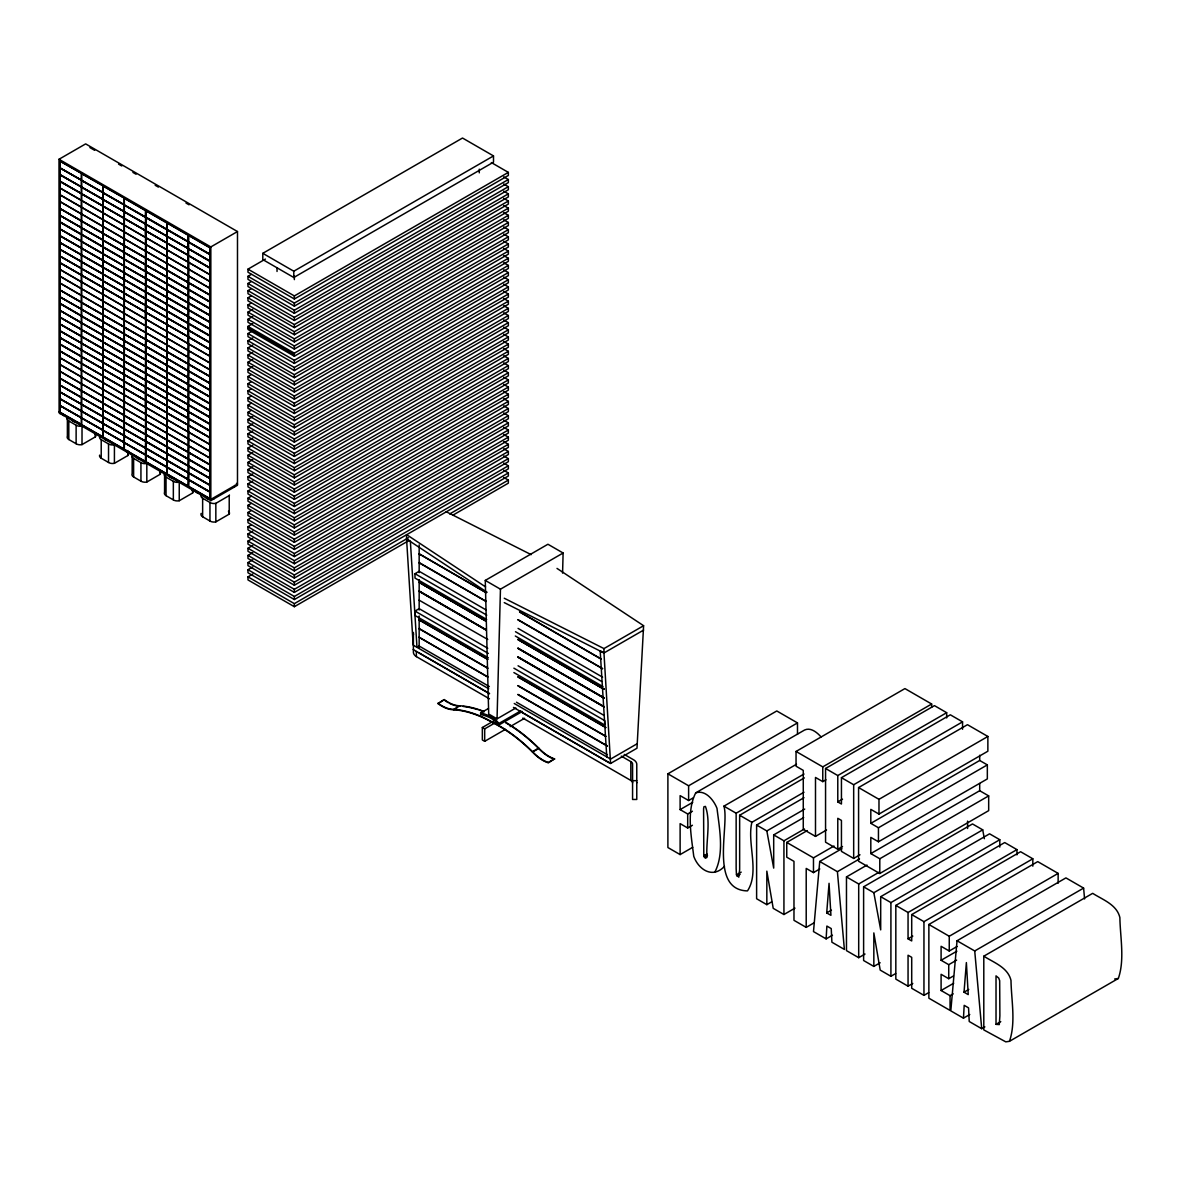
<?xml version="1.0" encoding="UTF-8"?>
<svg xmlns="http://www.w3.org/2000/svg" width="1180" height="1180" viewBox="0 0 1180 1180"><rect width="100%" height="100%" fill="white"/><g stroke="black" fill="none" stroke-linecap="round" stroke-linejoin="round"><path stroke-width="1.5" d="M497.046 718.856L500.453 589.189L563.111 553.007L547.933 544.246L485.275 580.413L488.697 714.033L497.046 718.856L515.837 708M562.58 573.097L563.111 553.007M513.462 707.41L610.576 763.475L636.994 748.223L643.601 625.71L557.004 568.406M826.133 938.882L826.87 926.064L831.236 928.586L831.9 942.215L844.393 949.428L837.402 871.681L819.731 861.474L813.492 931.581L826.133 938.882L832.446 935.238M1084.582 898.954L1083.609 888.098L1065.924 877.89L957.039 940.755L950.8 1010.862L963.455 1018.163L964.193 1005.345L968.559 1007.867L969.223 1021.496L981.716 1028.709L984.872 1026.895M826.708 912.907L829.053 883.304L830.927 915.326L826.708 912.907L831.443 910.163M964.031 992.188L966.376 962.585L968.234 994.622L964.031 992.188L968.765 989.445M234.835 485.481L234.245 487.119M1009.446 1041.321C1015.995 1022.603 1011.304 1000.227 1010.995 980.447C1007.956 967.408 993.87 962.629 983.796 956.198L983.796 1029.904L1005.788 1041.852L1009.446 1041.321L1118.33 978.471C1124.879 959.738 1120.189 937.363 1119.879 917.583C1116.841 904.544 1102.74 899.779 1092.68 893.334L983.796 956.198M821.044 736.895C817.091 732.529 810.808 727.101 804.598 730.007L695.713 792.871C686.347 811.191 691.332 836.266 693.751 856.267C698.442 869.557 712.705 879.13 724.49 866.282M715.036 871.74C724.402 853.42 719.417 828.36 716.998 808.359C713.856 800.246 705.478 789.494 695.713 792.871M59 159.271L85.653 143.886L237.49 231.546L237.49 485.246L210.837 500.63L59.103 412.912L59 159.271L210.837 246.93L237.49 231.546M60.18 161.055L60.062 413.59L60.18 161.055L209.863 247.476L209.863 498.712L209.745 247.535M60.224 161.395L81.553 173.401L81.553 424.638L102.778 436.703M60.224 168.194L102.778 192.266M60.224 174.979L102.778 199.051M209.701 274.365L209.863 267.845L60.342 181.337M60.224 181.764L81.715 193.682M81.612 173.74L102.94 185.747L102.94 436.983L124.166 449.049M209.701 281.15L209.863 274.645L60.342 188.136M81.287 179.98L60.062 167.914L209.863 254.275L209.701 260.78L188.52 248.685M81.612 180.54L124.166 204.612M209.745 281.489L60.342 194.921M81.287 186.765L60.062 174.699L209.863 261.06L209.701 267.565M81.612 187.325L124.166 211.397M209.745 288.274L60.342 201.706M81.612 194.11L103.103 206.028M102.999 186.086L124.328 198.093L124.328 449.329L145.435 461.454L145.863 454.787L166.926 466.956L167.25 460.348L188.313 472.501L188.638 465.908L209.701 478.062L209.863 471.543L60.062 385.196L81.287 397.262M60.224 215.719L102.778 239.791M102.999 192.886L145.553 216.958L145.701 210.438L145.863 461.587M60.342 222.076L209.863 308.585L209.701 315.104L188.608 302.95L188.21 309.603L167.221 297.404L166.822 304.056L145.76 291.888L145.435 298.496L103.103 274.306M60.224 222.519L81.405 234.614M102.999 199.671L145.553 223.743L145.863 217.135L166.926 229.304L167.088 222.784L167.25 473.932M60.342 229.244L81.405 241.399M103.103 206.397L124.49 218.374M81.287 220.719L60.062 208.654L209.745 295.074L209.701 301.519L188.608 289.38M81.287 221.088L102.778 233.006M124.372 198.432L145.435 210.601M60.224 236.089L102.778 260.161M81.287 227.504L60.062 215.439L209.863 301.8L209.701 308.305L188.608 296.165L188.21 302.818L167.221 290.605L166.822 297.257L145.848 285.058L145.435 291.711L103.103 267.506M81.612 228.065L124.166 252.137M124.372 205.231L145.435 217.386M60.224 242.888L102.778 266.96M81.287 234.304L60.313 222.091M81.715 234.791L102.778 246.959M124.372 212.017L166.822 236.148L167.25 229.481L188.313 241.649L188.476 235.13L188.638 486.278M60.224 249.673L102.778 273.745M81.287 241.089L60.062 229.023L209.863 315.385L209.701 321.889L188.608 309.75L188.21 316.402L167.147 304.233L166.822 310.842L145.76 298.688L145.435 305.281L103.103 281.091M81.287 241.458L102.675 253.435M81.715 241.59L102.778 253.744M124.49 218.743L145.863 230.719M60.224 256.458L102.778 280.53M102.675 233.434L124.166 245.352M81.287 247.889L60.062 235.808L209.863 322.17L209.701 328.674L188.52 316.579L188.21 323.187L167.147 311.033L166.822 317.627L145.76 305.473M145.76 210.778L166.822 222.946M81.612 248.434L124.166 272.506M209.701 355.844L209.863 349.324L60.342 262.816M60.342 263.184L81.715 275.161M102.999 240.41L145.435 264.541L145.863 257.874L166.926 270.043L167.25 263.435M81.287 254.674L60.062 242.608L209.863 328.955L209.701 335.474L188.52 323.379L188.21 329.972L167.147 317.818M145.76 217.577L166.822 229.731M81.612 255.234L124.166 279.306M209.745 356.183L60.342 269.615M102.675 246.65L81.686 234.437M102.675 247.018L124.062 258.995M103.103 247.136L124.166 259.305M81.287 261.459L60.062 249.393L209.863 335.754L209.701 342.259L188.52 330.164M145.76 224.362L167.25 236.28M81.612 262.019L124.166 286.091M209.745 362.968L60.342 276.4M102.675 253.803L124.062 265.78M103.103 253.936L124.166 266.09M145.553 230.543L145.435 224.171M81.287 268.258L60.062 256.178L209.863 342.539L209.701 349.059M145.863 231.088L167.25 243.065M81.612 268.804L124.166 292.876M124.062 245.779L145.553 257.697L145.863 251.089M60.342 283.185L209.745 369.768L209.701 376.214L188.638 364.045L188.21 370.712L167.25 358.499L166.822 365.166L145.848 352.953L145.435 359.605L103.103 335.415M167.147 223.123L188.21 235.292M102.999 260.78L145.553 284.852L145.863 278.244L166.926 290.413L167.25 283.805L188.21 296.033L188.638 289.366M145.553 237.328L145.435 230.97M145.863 237.505L145.553 244.113M81.715 275.53L103.103 287.507M124.372 252.756L166.822 276.887L167.25 270.22L188.313 282.389L188.638 275.781M167.147 229.923L209.701 253.995L209.863 247.476M145.863 244.304L145.553 250.912M124.062 259.364L145.435 271.341L145.435 264.925M124.49 259.482L145.553 271.651M60.224 297.198L102.778 321.27M167.147 236.708L188.638 248.626M124.062 266.149L145.553 278.067L145.863 271.459L166.822 283.687L167.25 277.02M124.49 266.282L145.553 278.436M60.342 303.555L209.863 390.064L209.701 396.583L188.608 384.444L188.21 391.082L167.221 378.883L166.822 385.536L145.848 373.322L145.435 379.975L103.103 355.785M60.342 303.924L81.405 316.093M166.926 242.874L166.822 236.516M167.25 243.434L188.638 255.411M188.52 235.469L209.583 247.638M124.372 273.126L145.524 285.236M60.342 310.724L81.405 322.878M166.822 249.732L166.822 243.316M167.25 249.85L166.926 256.458M103.103 287.876L124.49 299.853M81.287 302.198L60.062 290.132L209.745 376.553L209.701 382.999L188.638 370.844L188.21 377.512L167.221 365.298L166.822 371.951L145.848 359.753L145.435 366.405L103.103 342.2M145.76 265.102L166.926 277.197M81.287 302.567L102.778 314.485M188.52 242.269L209.583 254.423M124.372 279.911L145.435 292.08M60.224 317.568L102.778 341.64M167.25 256.65L166.926 263.258M81.287 308.998L60.062 296.918L209.863 383.279L209.701 389.798L188.608 377.644L188.21 384.297L167.221 372.098L166.822 378.736L145.848 366.538L145.435 373.19L103.103 348.985M145.863 271.828L166.926 283.997M81.612 309.544L124.062 333.689M188.638 248.995L209.583 261.208M124.372 286.711L145.435 298.865M60.224 324.367L102.778 348.439M81.287 315.783L60.313 303.57M145.863 278.627L166.926 290.781M81.287 316.151L102.675 328.129M81.715 316.269L102.778 328.438M188.313 255.219L188.21 248.862M188.638 255.78L209.583 268.007M124.372 293.495L145.863 305.413M60.224 331.152L102.778 355.224M81.287 322.568L60.062 310.502L209.863 396.864L209.701 403.368L188.608 391.229L188.21 397.881L167.221 385.668L166.822 392.321L145.76 380.167L145.435 386.775L124.372 374.606M145.76 285.471L166.896 297.581M81.287 322.937L102.778 334.855M81.715 323.069L102.778 335.223M188.21 262.078L188.21 255.662M188.638 262.196L188.313 268.804M124.49 300.221L145.863 312.199M60.224 337.937L102.675 362.083M167.25 277.389L188.313 289.543M102.675 314.913L124.166 326.831M81.287 329.368L60.062 317.287L209.863 403.649L209.701 410.168L188.608 398.014L188.21 404.666L167.147 392.512L166.822 399.12L145.76 386.952M145.76 292.257L166.822 304.425M81.612 329.913L124.166 353.985M188.638 268.996L188.313 275.589M60.342 344.295L209.863 430.803L209.701 437.323M60.342 344.663L81.715 356.64M167.25 284.173L188.313 296.342M102.999 321.889L124.166 333.984M81.287 336.153L60.062 324.087L209.863 410.434L209.701 416.953L188.52 404.858M145.76 299.056L166.822 311.21M81.612 336.713L124.166 360.785M209.745 437.662L60.342 351.094M60.342 351.463L81.715 363.44M167.147 291.032L188.313 303.127M102.675 328.497L124.062 340.474M103.103 328.615L124.166 340.784M81.287 342.938L60.062 330.872L209.863 417.233L209.701 423.738L188.52 411.643M145.863 305.782L167.25 317.759M81.612 343.498L124.166 367.57M209.745 444.447L60.342 357.879M167.147 297.817L188.284 309.927M102.675 335.282L124.166 347.2M145.553 312.022L145.435 305.664M81.287 349.737L60.062 337.657L209.863 424.018L209.701 430.538L188.52 418.428L188.313 424.977M145.863 312.567L167.25 324.544M81.612 350.283L103.103 362.201M188.638 289.734L209.701 301.888M124.062 327.258L145.553 339.176L145.863 332.568M60.342 364.664L209.745 451.247L209.701 457.693M167.147 304.602L188.21 316.771M145.435 318.866L145.435 312.449M145.863 318.998L145.553 325.592M81.287 356.522L60.224 344.368M81.715 357.009L103.103 368.986M262.801 253.331L462.516 138.031L493.505 155.922L493.505 162.176L293.791 277.492L262.801 259.585L262.801 253.331L293.791 271.223L493.505 155.922M188.638 296.519L209.701 308.688M124.062 334.058L145.435 346.02L145.863 339.368L166.926 351.522L167.25 344.914M124.49 334.176L145.553 346.33M60.342 371.464L209.745 458.032L209.701 464.478L188.638 452.324L188.21 458.991L167.221 446.777L166.822 453.43L145.848 441.231L145.435 447.884L103.103 423.679M167.147 311.402L188.21 323.556M209.583 288.009L209.863 281.43L60.18 195.01M145.863 325.783L145.553 332.391M81.715 363.809L103.103 375.786M188.52 303.378L209.701 315.473M491.337 162.56L508.344 172.383L508.344 175.451L294.351 298.997L247.977 272.211L247.977 269.158L265.411 259.084M124.062 340.843L145.435 352.82L145.863 346.153L166.822 358.366L167.25 351.699L188.313 363.868L188.638 357.26M124.49 340.961L145.553 353.13M103.103 430.464L145.435 454.669L145.863 448.002L166.822 460.229L167.25 453.562L188.21 465.775L188.638 459.108L209.701 471.277L209.863 464.758L60.062 378.411L81.287 390.477M167.25 318.128L188.638 330.105M188.52 310.163L209.671 322.273M503.698 176.867L508.344 179.537L508.344 182.605L294.351 306.151L247.977 279.365L247.977 276.312L251.148 274.483M124.372 347.82L145.553 359.915M60.342 385.418L81.405 397.572M166.926 324.367L166.822 318.01M167.25 324.913L188.638 336.89M103.103 362.57L124.49 374.547M188.52 316.948L209.583 329.117M124.372 354.605L145.524 366.715M503.698 184.021L508.344 186.691L508.344 189.759L294.351 313.305L247.977 286.534L247.977 283.466L251.148 281.637M60.342 392.202L102.778 416.334M166.822 331.211L166.822 324.795M167.25 331.329L166.926 337.937M102.675 368.868L81.612 356.714M103.103 369.355L124.49 381.332M145.863 346.522L166.926 358.676M188.52 323.748L209.583 335.902M124.372 361.405L145.524 373.514M60.224 399.047L102.778 423.119M503.698 191.175L508.344 193.859L508.344 196.913L294.351 320.459L247.977 293.687L247.977 290.619L251.148 288.79M167.25 338.129L166.926 344.737M102.999 376.214L124.49 388.132M145.863 353.307L166.926 365.476M81.287 390.846L102.675 402.823M188.638 330.474L209.583 342.687M124.372 368.19L145.435 380.344M60.224 405.846L102.778 429.918M503.698 198.329L508.344 201.013L508.344 204.081L294.351 327.612L247.977 300.841L247.977 297.773L251.148 295.944M145.76 360.166L166.926 372.261M81.287 397.63L102.675 409.608M81.715 397.749L102.778 409.917M188.313 336.713L188.21 330.356M124.062 374.429L102.999 362.26M188.638 337.259L209.583 349.487M124.49 374.916L145.863 386.893M60.062 412.351L81.405 424.358M503.698 205.482L508.344 208.167L508.344 211.235L294.351 334.766L247.977 307.995L247.977 304.927L251.148 303.098M81.287 404.047L60.062 391.981L209.863 478.343L209.701 484.847L188.608 472.708L188.21 479.36L167.221 467.147L166.822 473.8L145.76 461.646M145.76 366.951L166.896 379.06M81.612 404.607L124.166 428.679M188.21 343.557L188.21 337.141M188.638 343.675L188.313 350.283M124.062 381.214L102.999 369.045M124.49 381.7L145.863 393.678M503.698 212.636L508.344 215.321L508.344 218.389L294.351 341.935L247.977 315.149L247.977 312.095L252.727 309.337M167.25 358.868L188.313 371.022M81.287 410.847L60.062 398.781L209.863 485.127L209.701 491.647L188.608 479.493L188.21 486.145L167.147 473.991M145.76 373.75L166.896 385.86M81.612 411.392L124.166 435.464M188.638 350.475L188.313 357.083M124.372 388.559L145.863 400.477M167.25 365.653L188.313 377.821M102.675 403.191L124.062 415.168M503.698 219.805L508.344 222.474L508.344 225.542L294.351 349.088L247.977 322.302L247.977 319.249L252.727 316.506M73.971 421.614L74.724 421.629M81.287 417.632L60.062 405.566L209.863 491.913L209.701 498.432L188.52 486.337M145.76 380.535L166.822 392.689M81.612 418.192L124.166 442.264M247.977 269.158L294.351 295.929L508.344 172.383M167.147 372.511L188.313 384.606M102.675 409.976L124.062 421.953M103.103 410.094L124.166 422.263M503.698 226.958L508.344 229.628L508.344 232.696L294.351 356.242L247.977 329.471L247.977 326.403L252.727 323.659M145.863 387.261L167.25 399.238M247.977 276.312L294.351 303.083L508.344 179.537M167.147 379.296L188.284 391.406M102.999 416.953L145.553 441.025L145.863 434.417L166.926 446.586L167.25 439.978L188.21 452.206L188.638 445.539M503.698 234.112L508.344 236.797L508.344 239.85L294.351 363.396L247.977 336.625L247.977 333.557L252.727 330.813M145.863 394.046L167.25 406.023M188.638 371.213L209.701 383.367M247.977 283.466L294.351 310.237L508.344 186.691M167.147 386.081L188.284 398.206M209.583 362.688L209.863 356.124L60.18 269.704M503.698 241.266L508.344 243.95L508.344 247.004L294.351 370.55L247.977 343.778L247.977 340.71L252.727 337.967M145.435 400.345L145.435 393.928M145.76 400.905L167.25 412.823M188.638 377.998L209.701 390.167M124.062 415.537L145.435 427.514L145.863 420.847M247.977 290.619L294.351 317.391L508.344 193.859M167.147 392.881L188.638 404.799M209.583 369.488L209.863 362.909L60.18 276.489M145.435 407.144L145.435 400.713M503.698 248.419L508.344 251.104L508.344 254.172L294.351 377.703L247.977 350.932L247.977 347.864L252.727 345.12M145.863 407.262L145.553 413.87M67.378 417.602L67.378 436.128A6.136 3.54 0 0 0 68.823 439.521L76.125 443.754A5.413 3.127 0 0 0 82.025 444.595L95.388 436.851L95.388 433.488M188.52 384.857L209.701 396.952M124.062 422.322L145.435 434.299L145.863 427.632L166.822 439.86L167.25 433.193M124.49 422.44L145.553 434.609M247.977 297.773L294.351 324.559L508.344 201.013M167.25 399.607L188.638 411.584M145.863 414.047L145.553 420.655M503.698 255.573L508.344 258.258L508.344 261.326L294.351 384.872L247.977 358.086L247.977 355.018L252.727 352.274M188.52 391.642L209.671 403.752M124.372 429.299L145.553 441.394M247.977 304.927L294.351 331.713L508.344 208.167M167.25 406.392L188.21 418.62M503.698 262.742L508.344 265.411L508.344 268.48L294.351 392.025L247.977 365.24L247.977 362.186L252.727 359.428M188.52 398.427L209.671 410.551M124.372 436.084L145.553 448.194M247.977 312.095L294.351 338.867L508.344 215.321M166.822 412.69L166.822 406.274M167.147 413.251L188.638 425.169M503.698 269.896L508.344 272.565L508.344 275.633L294.351 399.179L247.977 372.408L247.977 369.34L252.727 366.596M188.638 405.168L209.583 417.381M124.372 442.884L145.524 454.993M166.822 419.49L166.822 413.059M247.977 319.249L294.351 346.02L508.344 222.474M167.25 419.608L166.926 426.216M145.863 434.786L166.926 446.954M503.698 277.049L508.344 279.719L508.344 282.787L294.351 406.333L247.977 379.562L247.977 376.494L251.148 374.665M188.638 411.953L209.583 424.18M167.25 426.393L166.926 433.001M247.977 326.403L294.351 353.174L508.344 229.628M145.76 441.645L166.926 453.74M503.698 284.203L508.344 286.888L508.344 289.941L294.351 413.487L247.977 386.716L247.977 383.648L251.148 381.819M188.52 418.797L209.583 430.966M99.636 455.126A6.136 3.54 0 0 0 101.244 458.224L108.531 462.472A5.413 3.127 0 0 0 114.431 463.312L127.794 455.569A6.136 3.54 0 0 0 127.868 453.784M247.977 333.557L294.351 360.328L508.344 236.797M145.76 448.43L166.926 460.525M503.698 291.357L508.344 294.041L508.344 297.109L294.351 420.641L247.977 393.869L247.977 390.801L251.148 388.972M188.52 425.597L209.863 437.603L60.18 351.183M247.977 340.71L294.351 367.481L508.344 243.95M145.76 455.229L166.896 467.339M188.21 431.821L188.21 425.405M188.638 431.954L188.313 438.562M503.698 298.511L508.344 301.195L508.344 304.263L294.351 427.809L247.977 401.023L247.977 397.955L251.148 396.126M167.147 447.205L188.313 459.3M247.977 347.864L294.351 374.65L508.344 251.104M188.638 438.739L188.313 445.347M503.698 305.679L508.344 308.349L508.344 311.417L294.351 434.963L247.977 408.177L247.977 405.124L251.148 403.28M167.147 453.99L188.313 466.085M247.977 355.018L294.351 381.804L508.344 258.258M503.698 312.833L508.344 315.503L508.344 318.57L294.351 442.117L247.977 415.331L247.977 412.277L251.148 410.448M167.147 460.775L188.313 472.87M247.977 362.186L294.351 388.957L508.344 265.411M503.698 319.987L508.344 322.656L508.344 325.724L294.351 449.27L247.977 422.499L247.977 419.431L252.727 416.688M167.147 467.575L188.284 479.685M209.583 444.167L209.583 437.75M247.977 369.34L294.351 396.111L508.344 272.565M140.981 481.16A5.413 3.127 0 0 0 146.836 482.03L160.2 474.272L160.2 470.909M188.52 459.551L209.701 471.646M503.698 327.14L508.344 329.825L508.344 332.878L294.351 456.424L247.977 429.653L247.977 426.585L252.727 423.841M209.583 450.967L209.863 444.388L60.18 357.968M247.977 376.494L294.351 403.265L508.344 279.719M188.52 466.336L209.701 478.431M503.698 334.294L508.344 336.979L508.344 340.032L294.351 463.578L247.977 436.807L247.977 433.739L252.727 430.995M247.977 383.648L294.351 410.419L508.344 286.888M188.52 473.121L209.701 485.216M503.698 341.448L508.344 344.132L508.344 347.2L294.351 470.731L247.977 443.96L247.977 440.892L252.727 438.149M247.977 390.801L294.351 417.587L508.344 294.041M188.52 479.921L209.671 492.031M503.698 348.602L508.344 351.286L508.344 354.354L294.351 477.9L247.977 451.114L247.977 448.046L252.727 445.303M247.977 397.955L294.351 424.741L508.344 301.195M503.698 355.77L508.344 358.44L508.344 361.508L294.351 485.054L247.977 458.268L247.977 455.215L252.727 452.471M247.977 405.124L294.351 431.895L508.344 308.349M179.242 500.718L179.242 482.178A5.413 3.127 0 0 1 173.386 481.337L166.026 477.133L166.026 495.659L173.342 499.892A5.413 3.127 0 0 0 179.242 500.733L192.62 492.989L192.62 489.612M503.698 362.924L508.344 365.594L508.344 368.662L294.351 492.208L247.977 465.436L247.977 462.368L252.727 459.625M247.977 412.277L294.351 439.049L508.344 315.503M503.698 370.078L508.344 372.747L508.344 375.815L294.351 499.361L247.977 472.59L247.977 469.522L252.727 466.779M247.977 419.431L294.351 446.202L508.344 322.656M503.698 377.231L508.344 379.916L508.344 382.969L294.351 506.515L247.977 479.744L247.977 476.676L252.727 473.932M247.977 426.585L294.351 453.356L508.344 329.825M503.698 384.385L508.344 387.07L508.344 390.138L294.351 513.669L247.977 486.898L247.977 483.829L252.727 481.086M201.057 495.158A6.136 3.54 0 0 0 202.665 498.255L209.952 502.488A5.413 3.127 0 0 0 215.852 503.344L229.215 495.585A6.136 3.54 0 0 0 229.436 495.01M247.977 433.739L294.351 460.525L508.344 336.979M503.698 391.539L508.344 394.223L508.344 397.291L294.351 520.837L247.977 494.051L247.977 490.983L251.148 489.154M247.977 440.892L294.351 467.678L508.344 344.132M503.698 398.707L508.344 401.377L508.344 404.445L294.351 527.991L247.977 501.205L247.977 498.152L251.148 496.308M247.977 448.046L294.351 474.832L508.344 351.286M201.175 513.389A6.136 3.54 0 0 0 202.665 516.781L209.952 521.014A5.413 3.127 0 0 0 215.852 521.87L229.215 514.126L229.215 495.585M503.698 405.861L508.344 408.531L508.344 411.599L294.351 535.145L247.977 508.374L247.977 505.305L251.148 503.476M247.977 455.215L294.351 481.986L508.344 358.44M503.698 413.015L508.344 415.685L508.344 418.752L294.351 542.299L247.977 515.527L247.977 512.459L251.148 510.63M247.977 462.368L294.351 489.14L508.344 365.594M503.698 420.169L508.344 422.853L508.344 425.906L294.351 549.452L247.977 522.681L247.977 519.613L251.148 517.784M247.977 469.522L294.351 496.293L508.344 372.747M503.698 427.322L508.344 430.007L508.344 433.075L294.351 556.606L247.977 529.835L247.977 526.767L251.148 524.938M247.977 476.676L294.351 503.447L508.344 379.916M503.698 434.476L508.344 437.161L508.344 440.228L294.351 563.76L247.977 536.989L247.977 533.921L252.727 531.177M247.977 483.829L294.351 510.616L508.344 387.07M503.698 441.645L508.344 444.314L508.344 447.382L294.351 570.928L247.977 544.142L247.977 541.089L252.727 538.331M247.977 490.983L294.351 517.769L508.344 394.223M503.698 448.798L508.344 451.468L508.344 454.536L294.351 578.082L247.977 551.296L247.977 548.243L252.727 545.499M247.977 498.152L294.351 524.923L508.344 401.377M503.698 455.952L508.344 458.622L508.344 461.69L294.351 585.236L247.977 558.465L247.977 555.397L252.727 552.653M247.977 505.305L294.351 532.077L508.344 408.531M503.698 463.106L508.344 465.79L508.344 468.844L294.351 592.389L247.977 565.618L247.977 562.55L252.727 559.807M247.977 512.459L294.351 539.231L508.344 415.685M503.698 470.26L508.344 472.944L508.344 475.997L294.351 599.543L247.977 572.772L247.977 569.704L252.727 566.961M247.977 519.613L294.351 546.384L508.344 422.853M408.472 540.809L294.351 606.697L247.977 579.926L247.977 576.858L252.727 574.114M247.977 526.767L294.351 553.553L508.344 430.007M247.977 533.921L294.351 560.707L508.344 437.161M247.977 541.089L294.351 567.86L508.344 444.314M247.977 548.243L294.351 575.014L508.344 451.468M247.977 555.397L294.351 582.168L508.344 458.622M247.977 562.55L294.351 589.322L508.344 465.79M247.977 569.704L294.351 596.475L508.344 472.944M247.977 576.858L294.351 603.644L408.472 537.755M449.683 513.949L508.344 480.098L508.344 483.166L452.854 515.188M419.077 553.759L486.16 592.596M419.166 553.922L486.072 592.655M419.077 562.55L486.16 601.387M419.077 562.772L486.072 601.446M486.662 619.456L414.991 578.082L414.991 573.701L419.166 571.297L486.16 609.972M486.16 620.96L419.166 582.286L486.072 621.24M419.077 591.357L486.072 630.032M419.077 600.148L487.753 639.472M488.358 657.821L414.991 615.473L414.991 611.078L419.166 608.674L487.753 648.263M419.077 619.721L487.753 659.266M419.077 619.943L487.753 659.473M419.077 628.512L487.753 668.057M419.077 628.734L487.753 668.278M487.753 677.069L419.166 637.259M505.792 722.411A136.703 78.927 60 0 1 538.7 748.076A36.904 21.299 60 0 0 546.502 754.831L547.845 755.702A36.904 21.299 60 0 0 554.541 758.858L548.331 762.841A36.904 21.299 60 0 1 541.65 759.684L540.307 758.814A36.904 21.299 60 0 1 532.505 752.073A136.703 78.927 60 0 0 492.886 722.794A136.703 78.927 60 0 0 453.74 709.755A36.904 21.299 60 0 1 446.084 708.192L444.742 707.631A36.904 21.299 60 0 1 438.031 703.59L444.255 699.607A36.904 21.299 60 0 0 450.967 703.663L452.309 704.224A36.904 21.299 60 0 0 459.964 705.773A136.703 78.927 60 0 1 484.051 711.481M438.031 703.59L444.255 699.607M438.031 703.206A36.904 21.299 60 0 0 444.742 707.248L446.084 707.808A36.904 21.299 60 0 0 453.74 709.372L459.964 705.773M453.74 709.755L456.852 707.956M522.327 711.466L498.83 725.022A31.432 18.157 0 0 0 480.629 714.52L480.629 713L488.461 708.472M504.258 598.231L603.968 648.587L643.601 625.71M504.258 602.611L603.968 652.968L643.601 630.091M505.424 729.343L484.685 741.32L482.34 739.963L482.34 727.514L494.361 720.567M482.34 727.514L484.685 728.871L495.202 722.794M480.629 713A31.432 18.157 0 0 1 498.83 723.502L520.764 710.847M510.202 726.585L524.569 718.296M453.74 709.372A136.703 78.927 60 0 1 492.871 722.411A136.703 78.927 60 0 1 532.475 751.675L538.7 748.076M532.505 752.073L538.729 748.474A36.904 21.299 60 0 0 546.532 755.23L547.874 756.1A36.904 21.299 60 0 0 554.556 759.242M532.475 751.675A36.904 21.299 60 0 0 540.278 758.415L541.62 759.301A36.904 21.299 60 0 0 548.317 762.442L554.541 758.858M636.994 743.843L610.576 759.094L514.259 703.487M692.749 847.299L680.123 854.586L667.895 847.535L667.895 773.815L776.779 710.965L797.488 722.912L797.488 734.388M667.895 773.815L688.619 785.777L797.488 722.912M692.409 811.235L687.689 813.964L680.123 809.613L680.123 795.63L688.619 800.527L693.353 797.798M680.123 809.613L692.749 802.326M826.546 830.012L815.498 836.399L803.27 829.334L803.27 770.378L796.043 766.204L796.043 751.453L904.927 688.589L931.654 704.018L931.654 707.292M803.963 792.237L751.881 822.312C746.822 843.169 759.89 872.079 747.486 890.9C709.033 890.089 729.683 825.13 723.915 806.161L796.5 764.242M680.123 854.586L680.123 823.625L687.689 827.991L692.409 825.263M723.915 806.161L736.143 813.212L803.993 774.036M796.043 751.453L822.77 766.882L931.654 704.018M736.143 813.212L736.143 868.495L736.468 874.852L738.783 877.153L739.654 869.557L739.654 815.247L804.347 777.9M842.52 846.532L837.785 849.261L825.558 842.196L825.558 768.49L934.442 705.625L946.67 712.691L946.67 717.956M815.498 836.399L815.498 777.443L822.77 781.632L825.926 779.803M825.558 768.49L837.785 775.555L946.67 712.691M771.573 901.918L766.838 904.662L756.616 898.747L756.616 825.041L803.963 797.71M703.796 855.825L703.59 808.802L703.959 806.737L705.433 806.412C710.95 821.811 705.906 840.898 706.938 857.418L705.345 858.229L703.796 855.825L706.953 853.996M837.785 775.555L837.785 801.913L841.443 804.023L841.443 777.664L950.328 714.8L962.556 721.865L962.556 729.24M704.342 857.27L707.499 855.441M756.616 825.041L766.838 830.941L804.716 809.082M841.443 777.664L853.671 784.73L962.556 721.865M766.838 830.941L773.697 868.096L773.697 834.909L803.683 817.592M858.583 787.562L967.467 724.697L987.867 736.468L987.867 751.218L878.982 814.082L870.811 809.377L870.811 823.345L878.451 827.755L987.336 764.891L987.336 778.918L878.451 841.783L870.811 837.372L870.811 853.583L879.793 858.76L988.678 795.895L988.678 810.645L879.793 873.51L858.583 861.267L858.583 787.562L878.982 799.332L987.867 736.468M837.785 801.913L842.52 799.185M773.697 834.909L783.933 840.809L804.436 828.965M814.097 922.819L806.206 927.377L793.978 920.326L793.978 861.356L786.75 857.182L786.75 842.432L807.253 830.587M736.468 874.852L741.202 872.123M736.984 876.15L740.14 874.321M870.811 823.345L979.695 760.481L987.336 764.891M786.75 842.432L813.477 857.86L833.98 846.016M819.731 861.474L841.812 848.715M806.206 927.377L806.206 868.421L813.477 872.61L819.79 868.967M837.785 849.261L837.785 818.301L841.443 820.41L841.443 851.37L853.671 858.435L859.984 854.792M837.402 871.681L859.497 858.922M870.811 853.583L979.695 790.718L988.678 795.895M865.014 954.045L858.701 957.688L846.473 950.623L846.473 876.917L866.99 865.073M766.838 904.662L766.838 871.15L773.21 908.335L783.933 914.515L794.966 908.143M846.473 876.917L858.701 883.982L879.218 872.138M880.147 962.777L873.834 966.42L863.613 960.52L863.613 886.814L972.497 823.95L982.719 829.85L984.356 838.7M863.613 886.814L873.834 892.714L982.719 829.85M873.834 892.714L880.693 929.87L880.693 896.682L989.577 833.817L999.799 839.717L999.799 847.092M880.693 896.682L890.915 902.582L999.799 839.717M912.789 983.456L908.054 986.185L895.827 979.12L895.827 905.414L1004.711 842.55L1016.939 849.615L1016.939 854.881M895.827 905.414L908.054 912.479L1016.939 849.615M908.054 912.479L908.054 938.838L911.712 940.947L911.712 914.588L1020.597 851.724L1032.825 858.789L1032.825 866.164M911.712 914.588L923.955 921.654L1032.825 858.789M953.47 975.978L948.735 978.707L941.094 974.297L941.094 990.507L950.062 995.684L950.062 1010.434L928.867 998.192L928.867 924.486L1037.736 861.621L1058.136 873.392L1058.136 883.23M908.054 938.838L912.789 936.109M928.867 924.486L949.251 936.256L1058.136 873.392M873.834 966.42L873.834 932.923L880.206 970.093L890.915 976.288L895.65 973.559M956.626 960.122L948.735 964.68L941.094 960.269L941.094 946.301L949.251 951.006L957.142 946.448M941.094 960.269L956.877 951.169M957.039 940.755L974.724 950.962L1083.609 888.098M908.054 986.185L908.054 955.225L911.712 957.334L911.712 988.294L923.955 995.36L928.69 992.631M941.094 990.507L953.72 983.22M950.062 995.684L953.219 993.87M963.455 1018.163L969.768 1014.52M996.023 1024.358L999.283 1024.579L999.888 1015.892L999.681 980.713L998.752 978.102L996.023 975.875L996.023 1024.358L1000.758 1021.629M1118.33 978.471L1114.672 978.987M214.17 498.698L212.046 499.081M77.496 421.865L76.066 421.835M632.569 780.673L636.772 780.673M107.793 440.465L106.51 440.184A5.812 3.348 0 0 1 104.917 439.476M172.605 477.885L171.321 477.605A5.812 3.348 0 0 1 169.728 476.897M209.214 499.022L207.931 498.742A5.812 3.348 0 0 1 206.338 498.034M139.55 459.05L138.916 458.887A5.812 3.348 0 0 1 137.322 458.194M446.202 511.737L531.192 554.659M89.901 147.574L94.68 150.332M118.575 164.123L121.761 165.967M132.898 172.398L136.084 174.242M155.2 185.275L158.386 187.104M186.012 203.063L189.066 204.819M167.147 236.339L188.21 248.493L188.21 242.077M60.18 181.425L209.863 267.845M60.18 188.225L209.863 274.645M60.18 201.795L209.863 288.215L209.701 294.735L188.638 282.566L188.21 289.233L167.221 277.034M60.18 208.594L209.863 295.015M247.977 327.937L294.351 354.708M503.698 477.413L508.344 480.098M60.18 262.919L209.863 349.324M60.18 283.288L209.863 369.694M60.18 290.074L209.863 376.494M485.275 580.413L500.453 589.189M167.147 399.297L188.21 411.451L188.21 405.035M610.576 763.475L603.968 652.968L600.178 650.77L606.771 756.896M124.372 381.391L145.435 393.56L145.435 387.143M145.76 393.737L166.822 405.905L166.822 399.489M167.147 406.082L188.313 418.192L188.21 411.835M519.569 611.771L601.004 658.897M519.569 611.992L600.9 658.956M517.961 619.648L602.597 668.618M517.961 619.869L602.508 668.677M518.064 628.394L602.597 677.187M60.18 364.768L209.863 451.173M414.991 573.701L486.765 615.149M515.483 631.713L601.608 681.45M60.18 371.553L209.863 457.973M515.321 636.005L602.906 686.583M518.064 639.383L604.19 689.105M419.077 582.345L486.16 621.182M517.961 639.427L604.19 689.327M517.961 639.649L604.101 689.385M60.18 378.338L209.863 464.758M236.413 483.387L237.49 484.007L210.837 499.391L59 411.731M486.16 629.751L419.166 591.077L486.16 629.973M518.064 648.174L604.19 697.896M517.961 648.233L604.19 698.118M517.961 648.454L604.101 698.177M518.064 656.965L604.19 706.702M517.961 657.024L604.19 706.909M517.961 657.245L604.101 706.968M518.064 665.771L604.19 715.493M414.991 611.078L488.358 653.44M513.89 668.175L604.794 720.67L604.794 725.051L513.89 672.556M517.961 676.804L605.783 727.396M517.961 677.025L605.783 727.618M67.157 418.177A6.136 3.54 0 0 0 68.823 420.98L76.125 425.228A5.413 3.127 0 0 0 82.025 426.069L82.01 444.58M99.636 436.6A6.136 3.54 0 0 0 101.244 439.698L108.531 443.931A5.413 3.127 0 0 0 114.431 444.786L114.416 463.283M131.953 456.203A6.136 3.54 0 0 0 133.65 458.4L140.936 462.649L140.936 481.175L133.62 476.956A6.136 3.54 0 0 1 132.16 473.549L132.19 456.704M517.961 685.61L605.783 736.202M517.961 685.831L605.783 736.423M739.654 815.247L751.881 822.312M624.264 754.418L633.793 759.92A11.535 6.667 0 0 1 636.772 764.094L636.772 799.465L632.569 799.465L632.569 764.094A5.723 3.304 0 0 0 630.828 761.631L621.3 756.129M419.077 637.303L487.753 676.848M517.961 694.4L607.375 745.908M517.961 694.622L607.375 746.129M489.346 686.568L419.166 646.05L416.968 647.319L410.36 541.192L406.569 538.995L406.569 534.614L485.57 586.888M516.471 702.218L607.375 754.713M488.741 688.751L413.177 645.121L406.569 538.995L487.089 592.272M413.177 649.516L489.582 693.634M419.166 653.071L489.346 693.589M521.25 711.997L608.983 762.649M413.398 632.451L413.398 652.452A11.535 6.667 0 0 0 416.363 656.611L489.449 698.811M522.799 718.074L630.828 780.437A5.723 3.304 0 0 1 632.569 782.886M195.983 491.514L196.234 491.883A6.638 3.835 0 0 0 197.326 492.842M159.389 470.377L159.639 470.746A6.638 3.835 0 0 0 160.731 471.705M126.776 451.291L127.219 452.029A6.638 3.835 0 0 0 128.325 452.987M94.371 432.588L94.813 433.325A6.638 3.835 0 0 0 95.904 434.284M61.832 413.487L62.407 414.608A6.638 3.835 0 0 0 63.499 415.567M974.724 950.962L981.716 1028.709M979.695 755.244L979.695 760.481M979.695 783.505L979.695 790.718M967.585 821.118L967.585 828.493M949.251 936.256L949.251 951.006M948.735 964.68L948.735 978.707M923.955 921.654L923.955 995.36M890.915 902.582L890.915 976.288M879.793 858.76L879.793 873.51M878.982 799.332L878.982 814.082M878.451 827.755L878.451 841.783M858.701 883.982L858.701 957.688M853.671 784.73L853.671 858.435M822.77 766.882L822.77 781.632M813.477 857.86L813.477 872.61M783.933 840.809L783.933 914.515M688.619 785.777L688.619 800.527M687.689 813.964L687.689 827.991M630.828 761.631L630.828 780.437M603.968 648.587L603.968 652.968M498.83 723.502L498.83 725.022M484.685 728.871L484.685 741.32M479.272 169.168L479.272 172.855M419.166 544.909L419.166 572.683M419.166 579.66L419.166 610.06M419.166 615.96L419.166 647.451M416.363 651.493L416.363 656.611M294.351 275.943L294.351 279.616M294.351 295.929L294.351 298.997M294.351 303.083L294.351 306.151M294.351 310.237L294.351 313.305M294.351 317.391L294.351 320.459M294.351 324.559L294.351 327.612M294.351 331.713L294.351 334.766M294.351 338.867L294.351 341.935M294.351 346.02L294.351 349.088M294.351 353.174L294.351 356.242M294.351 360.328L294.351 363.396M294.351 367.481L294.351 370.55M294.351 374.65L294.351 377.703M294.351 381.804L294.351 384.872M294.351 388.957L294.351 392.025M294.351 396.111L294.351 399.179M294.351 403.265L294.351 406.333M294.351 410.419L294.351 413.487M294.351 417.587L294.351 420.641M294.351 424.741L294.351 427.809M294.351 431.895L294.351 434.963M294.351 439.049L294.351 442.117M294.351 446.202L294.351 449.27M294.351 453.356L294.351 456.424M294.351 460.525L294.351 463.578M294.351 467.678L294.351 470.731M294.351 474.832L294.351 477.9M294.351 481.986L294.351 485.054M294.351 489.14L294.351 492.208M294.351 496.293L294.351 499.361M294.351 503.447L294.351 506.515M294.351 510.616L294.351 513.669M294.351 517.769L294.351 520.837M294.351 524.923L294.351 527.991M294.351 532.077L294.351 535.145M294.351 539.231L294.351 542.299M294.351 546.384L294.351 549.452M294.351 553.553L294.351 556.606M294.351 560.707L294.351 563.76M294.351 567.86L294.351 570.928M294.351 575.014L294.351 578.082M294.351 582.168L294.351 585.236M294.351 589.322L294.351 592.389M294.351 596.475L294.351 599.543M294.351 603.644L294.351 606.697M293.791 271.223L293.791 277.492M277.034 267.786L277.034 271.459M215.837 503.314L215.837 521.84M210.837 246.93L210.837 500.63M209.952 502.488L209.952 521.014M202.636 498.27L202.636 516.796M188.372 235.189L188.372 486.425M173.342 481.351L173.342 499.892M166.985 222.843L166.985 474.08M146.822 482L146.822 463.475A5.413 3.127 0 0 1 140.981 462.634M145.597 210.512L145.597 461.734M133.62 458.415L133.62 476.956M127.794 450.509L127.794 455.569M124.225 198.166L124.225 449.388M108.531 443.931L108.531 462.472M102.837 185.821L102.837 437.043M101.215 439.712L101.215 458.238M81.45 173.475L81.45 424.697M76.125 425.228L76.125 443.754M68.809 420.995L68.809 439.535M228.433 511.22A6.136 3.54 0 0 1 229.244 514.126M192.104 490.349A6.136 3.54 0 0 1 192.65 492.989M166.055 495.644A6.136 3.54 0 0 1 164.566 492.252L164.595 473.726A6.136 3.54 0 0 0 166.055 477.118M159.934 471.912A6.136 3.54 0 0 1 160.244 474.286M94.887 434.211A6.136 3.54 0 0 1 95.418 436.866M74.104 421.467A5.812 3.348 0 0 1 72.496 420.773M463.047 706.437A136.703 78.927 60 0 1 477.458 709.534M479.095 710.065A136.703 78.927 60 0 1 484.051 711.865M459.964 706.156A36.904 21.299 60 0 1 452.309 704.608L450.967 704.032A36.904 21.299 60 0 1 449.624 703.383M448.282 702.661A36.904 21.299 60 0 1 444.255 699.991M505.822 722.809A136.703 78.927 60 0 1 538.729 748.474M636.639 782.119A11.535 6.667 0 0 1 636.772 782.886M413.531 634.412A11.535 6.667 0 0 1 413.398 633.645"/></g></svg>
